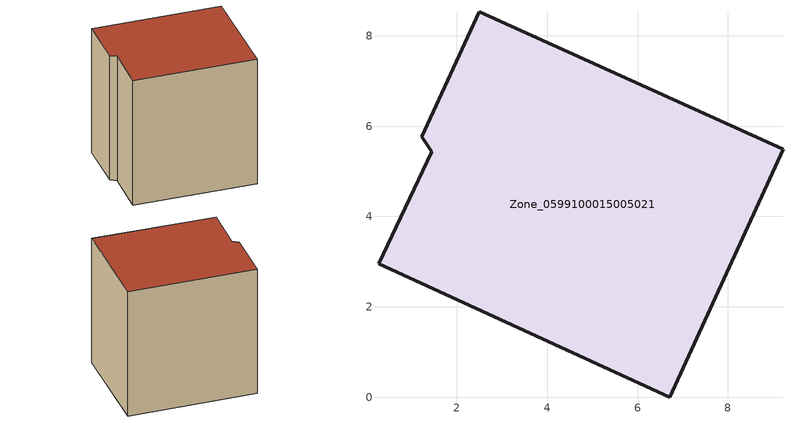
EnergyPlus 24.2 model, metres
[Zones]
Zone_0599100015005021
 floor ground (C_G): 0.27,2.95 1.45,5.43 1.23,5.76 2.49,8.53 9.22,5.49 6.71,0 z0.82
 wall outside (C_F): 6.71,0 9.22,5.49 2.49,8.53 1.23,5.76 1.45,5.43 0.27,2.95 6.71,0 z0.82:8.56
 roof outside (C_R): 1.45,5.43 0.27,2.95 6.71,0 9.22,5.49 2.49,8.53 1.23,5.76 z8.56
[BUILDING]
Pand.0599100015005021: North Axis=0; Terrain=City; Loads Convergence Tolerance Value=0.04; Temperature Convergence Tolerance Value=0.4; Solar Distribution=FullExterior; Maximum Number of Warmup Days=25; Minimum Number of Warmup Days=1
[Site:Location]
Rotterdam.The.Hague.AP_ZH_NLD Design_Conditions: Latitude=51.96; Longitude=4.45; Time Zone=1; Elevation=-4.5
[SITE:GROUNDTEMPERATURE:BUILDINGSURFACE]
18, 18, 18, 18, 18, 18, 18, 18, 18, 18, 18, 18
[MATERIAL] Thermal Absorptance=0.9; Solar Absorptance=0.7; Visible Absorptance=0.7
Name | Roughness | Thickness | Conductivity | Density | Specific Heat
G.TI.1946-1964 | MediumSmooth | 0.15 | 1 | 540 | 1210
F.TI.1946-1964 | Rough | 0.3 | 0.857143 | 1920 | 840
R.TI.1946-1964 | MediumRough | 0.2 | 0.277778 | 1500 | 1000
[CONSTRUCTION]
C_G: G.TI.1946-1964
C_F: F.TI.1946-1964
C_R: R.TI.1946-1964
[ZONE]
Zone_0599100015005021: Type=1; Multiplier=1; Ceiling Height=Autocalculate; Volume=Autocalculate; Floor Area=autocalculate; Part of Total Floor Area=Yes
[ZONEINFILTRATION:DESIGNFLOWRATE]
Infil_Zone_0599100015005021: Zone or ZoneList or Space or SpaceList=Zone_0599100015005021; Schedule=AlwaysOn; Design Flow Rate Calculation Method=Flow/Area; Flow Rate per Floor Area=0.003; Constant Term Coefficient=1; Temperature Term Coefficient=0; Velocity Term Coefficient=0; Velocity Squared Term Coefficient=0
[HVACTEMPLATE:ZONE:IDEALLOADSAIRSYSTEM]
Zone_0599100015005021: Maximum Heating Supply Air Temperature=50; Minimum Cooling Supply Air Temperature=13; Maximum Heating Supply Air Humidity Ratio=0.0156; Minimum Cooling Supply Air Humidity Ratio=0.0077; Heating Limit=NoLimit; Cooling Limit=NoLimit; Dehumidification Control Type=ConstantSensibleHeatRatio; Cooling Sensible Heat Ratio=0.7; Dehumidification Setpoint=60; Humidification Control Type=None; Humidification Setpoint=30; Outdoor Air Method=None; Outdoor Air Flow Rate per Person=0.00944; Outdoor Air Flow Rate per Zone Floor Area=0; Outdoor Air Flow Rate per Zone=0; Demand Controlled Ventilation Type=None; Outdoor Air Economizer Type=NoEconomizer; Heat Recovery Type=None; Sensible Heat Recovery Effectiveness=0.7; Latent Heat Recovery Effectiveness=0.65
[ZONECONTROL:THERMOSTAT]
ThermostatControl_Zone_0599100015005021: Zone or ZoneList=Zone_0599100015005021; Control Type Schedule=DualSetpointControlType; Control 1=Thermostat_Zone_0599100015005021; Temperature Difference Between Cutout And Setpoint=0
[THERMOSTATSETPOINT:DUALSETPOINT]
Thermostat_Zone_0599100015005021: Heating Setpoint Temperature Schedule=HeatingSetpoint_Zone_0599100015005021; Cooling Setpoint Temperature Schedule=CoolingSetpoint_Zone_0599100015005021
[SCHEDULE:COMPACT]
HeatingSetpoint_Zone_0599100015005021: Through: 12/31, For: AllDays, Until: 24:00, 21
CoolingSetpoint_Zone_0599100015005021: Through: 12/31, For: AllDays, Until: 24:00, 24
DualSetpointControlType: Through: 12/31, For: AllDays, Until: 24:00, 4
AlwaysOn: Through: 12/31, For: AllDays, Until: 24:00, 1
